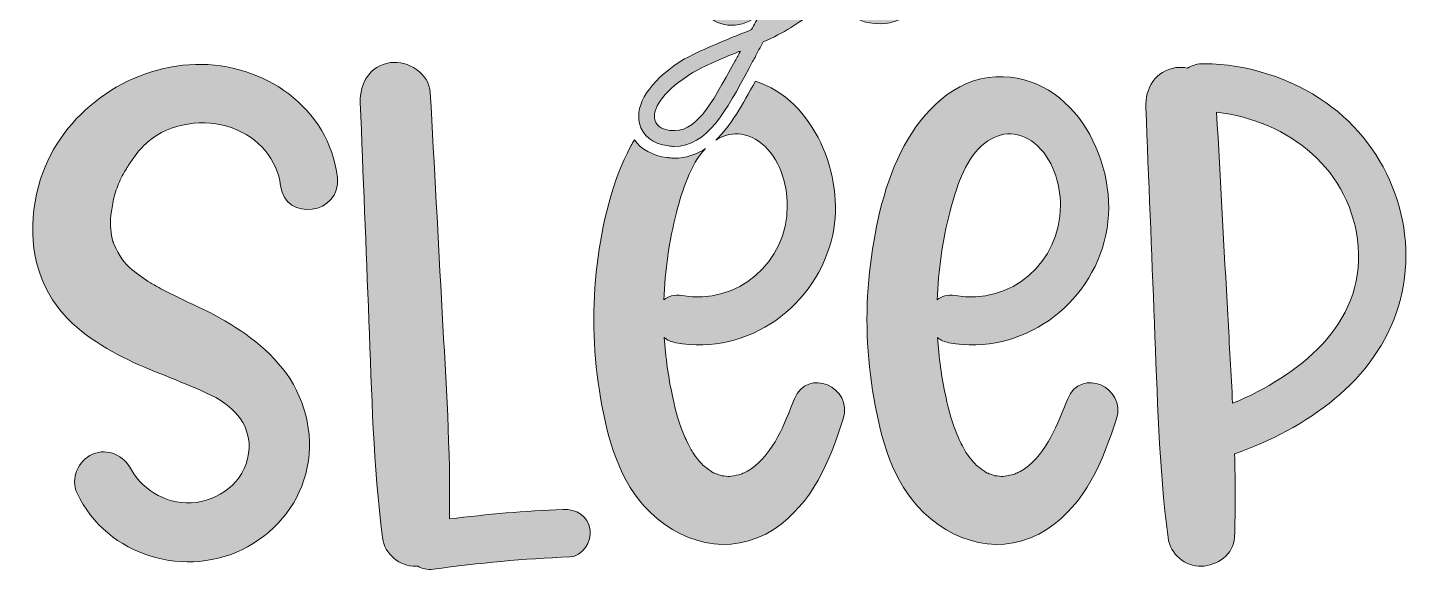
# Model space of a CAD drawing. Header units: inches. Extents: x 106 to 978, y -1050 to -26.
# Drawn here: x 111 to 978, y -1050 to -707 of the extents above; entities that cross this region are included whole.
import ezdxf

# ---------------------------------------------------------------- set-up
doc = ezdxf.new("R2010")
doc.units = ezdxf.units.IN
doc.header["$MEASUREMENT"] = 0
doc.layers.add('Layer 1', color=7, linetype='Continuous')

# ---------------------------------------------------------------- blocks, each defined once
blk = doc.blocks.new('block 2')
at = {"layer": 'Layer 1', "true_color": 0xffffff}
h = blk.add_hatch(color=7, dxfattribs=at)
h.dxf.hatch_style = 2
edge = h.paths.add_edge_path()
edge.add_spline(control_points=[(680.31, -672.77), (703.63, -669.74), (713.02, -657.32), (716.05, -652.17), (716.66, -651.26), (716.05, -650.05), (715.14, -649.45), (715.14, -649.45), (709.69, -647.02), (709.69, -647.02), (708.78, -646.72), (707.87, -647.02), (707.27, -647.93), (705.15, -651.26), (699.09, -658.84), (684.55, -662.17), (687.88, -653.39), (689.39, -644.3), (689.39, -636.42), (689.39, -627.94), (687.58, -620.97), (683.94, -615.82), (679.7, -609.46), (673.04, -606.43), (664.86, -606.43), (641.53, -606.43), (630.32, -622.79), (630.02, -638.24), (630.02, -639.75), (630.02, -641.27), (630.02, -642.78), (628.97, -644.11), (627.93, -645.58), (626.93, -647.16), (626.6, -647.37), (626.3, -647.62), (626.09, -647.93), (625.76, -648.73), (625.29, -649.77), (624.73, -650.96), (624.15, -652.03), (623.58, -653.13), (623.04, -654.26), (617.39, -664.81), (604.76, -683.29), (580.35, -698.52), (579.14, -699.43), (577.32, -700.04), (575.81, -700.95), (583.38, -686.1), (610.95, -628.55), (612.46, -625.21), (612.76, -624.3), (612.46, -623.09), (611.55, -622.79), (611.55, -622.79), (606.71, -619.46), (606.71, -619.46), (605.8, -618.85), (604.59, -619.46), (603.98, -620.37), (603.37, -621.58), (602.77, -622.79), (601.86, -624.61), (601.25, -620.06), (599.74, -615.82), (597.01, -612.79), (593.98, -609.16), (589.74, -607.34), (584.9, -607.34), (569.75, -607.34), (555.21, -616.43), (543.7, -633.09), (534, -647.33), (527.94, -664.9), (527.94, -679.44), (527.94, -695.49), (535.82, -705.19), (548.85, -705.19), (554.9, -705.19), (560.66, -702.76), (566.11, -698.82), (564.6, -701.85), (562.78, -704.88), (561.27, -707.91), (557.63, -709.43), (553.69, -710.94), (549.75, -712.46), (537.64, -717.61), (524.91, -722.76), (516.13, -728.21), (497.95, -740.33), (488.56, -754.26), (491.59, -766.38), (493.11, -773.95), (500.08, -779.1), (509.47, -780.31), (510.68, -780.31), (511.89, -780.62), (513.1, -780.62), (533.7, -780.62), (545.21, -758.8), (559.75, -731.84), (560.96, -729.72), (561.87, -727.3), (563.39, -725.18), (564.9, -721.85), (566.72, -718.82), (568.54, -715.49), (574.9, -712.76), (580.65, -709.73), (585.5, -706.7), (598.95, -698.37), (609.04, -689.3), (616.54, -680.93), (616.58, -682.6), (616.72, -684.24), (616.99, -685.8), (618.21, -692.77), (622.75, -704.28), (641.23, -704.28), (657.89, -704.28), (671.52, -690.04), (680.31, -672.77)], knot_values=[0, 0, 0, 0, 1, 1, 1, 2, 2, 2, 3, 3, 3, 4, 4, 4, 5, 5, 5, 6, 6, 6, 7, 7, 7, 8, 8, 8, 9, 9, 9, 10, 10, 10, 11, 11, 11, 12, 12, 12, 13, 13, 13, 14, 14, 14, 15, 15, 15, 16, 16, 16, 17, 17, 17, 18, 18, 18, 19, 19, 19, 20, 20, 20, 21, 21, 21, 22, 22, 22, 23, 23, 23, 24, 24, 24, 25, 25, 25, 26, 26, 26, 27, 27, 27, 28, 28, 28, 29, 29, 29, 30, 30, 30, 31, 31, 31, 32, 32, 32, 33, 33, 33, 34, 34, 34, 35, 35, 35, 36, 36, 36, 37, 37, 37, 38, 38, 38, 39, 39, 39, 40, 40, 40, 41, 41, 41, 41], degree=3, periodic=1)
edge = h.paths.add_edge_path()
edge.add_spline(control_points=[(550.97, -727.3), (535.52, -756.08), (526.13, -772.44), (510.68, -770.62), (507.35, -770.32), (502.19, -768.8), (500.98, -763.95), (499.47, -757.9), (505.22, -746.99), (521.58, -736.69), (529.46, -731.24), (541.58, -726.39), (553.39, -721.54), (553.69, -721.54), (554, -721.54), (554.3, -721.24), (553.09, -723.36), (552.18, -725.48), (550.97, -727.3)], knot_values=[0, 0, 0, 0, 1, 1, 1, 2, 2, 2, 3, 3, 3, 4, 4, 4, 5, 5, 5, 6, 6, 6, 6], degree=3, periodic=1)
edge = h.paths.add_edge_path()
edge.add_spline(control_points=[(548.85, -695.49), (541.58, -695.49), (537.94, -690.04), (537.94, -679.44), (537.94, -654.6), (558.84, -617.03), (584.9, -617.03), (587.02, -617.03), (588.23, -617.64), (589.44, -618.85), (593.68, -624), (593.38, -637.33), (592.16, -645.21), (591.86, -646.42), (587.32, -655.51), (585.2, -659.44), (576.72, -674.59), (561.57, -695.49), (548.85, -695.49)], knot_values=[0, 0, 0, 0, 1, 1, 1, 2, 2, 2, 3, 3, 3, 4, 4, 4, 5, 5, 5, 6, 6, 6, 6], degree=3, periodic=1)
edge = h.paths.add_edge_path()
edge.add_spline(control_points=[(664.86, -616.12), (676.97, -616.12), (679.7, -627.33), (679.7, -636.42), (679.7, -644.9), (677.58, -654.6), (673.64, -663.68), (670.61, -663.68), (667.58, -663.68), (663.95, -663.68), (650.62, -662.78), (643.05, -654.9), (640.62, -646.11), (640.02, -643.69), (639.72, -639.75), (639.72, -638.54), (640.02, -627.33), (647.89, -616.12), (664.86, -616.12)], knot_values=[0, 0, 0, 0, 1, 1, 1, 2, 2, 2, 3, 3, 3, 4, 4, 4, 5, 5, 5, 6, 6, 6, 6], degree=3, periodic=1)
edge = h.paths.add_edge_path()
edge.add_spline(control_points=[(626.69, -683.98), (625.61, -677.5), (627.32, -669.65), (630.03, -662.7), (631.74, -659.81), (633.02, -657.32), (633.92, -655.37), (639.14, -664.85), (648.75, -672.49), (663.34, -673.38), (665.16, -673.38), (666.98, -673.38), (668.8, -673.68), (668.49, -673.98), (668.19, -674.59), (667.58, -675.2), (660.01, -687.31), (650.32, -694.58), (641.23, -694.58), (629.72, -694.58), (627.29, -688.52), (626.69, -683.98)], knot_values=[0, 0, 0, 0, 1, 1, 1, 2, 2, 2, 3, 3, 3, 4, 4, 4, 5, 5, 5, 6, 6, 6, 7, 7, 7, 7], degree=3, periodic=1)
h = blk.add_hatch(color=7, dxfattribs=at)
h.dxf.hatch_style = 2
edge = h.paths.add_edge_path()
edge.add_spline(control_points=[(215.13, -729.55), (172.47, -730.69), (131.73, -760.06), (118.72, -800.79), (110.76, -825.7), (111.68, -853.59), (126.17, -875.99), (137.26, -893.15), (155.28, -904.68), (173.33, -913.41), (190.38, -921.67), (208.56, -927.36), (225.57, -935.79), (236.92, -941.42), (249.09, -952.19), (248.46, -968.17), (247.73, -986.92), (232.5, -999.76), (215.54, -1002.08), (199.1, -1004.34), (182.56, -995.28), (175.23, -981.71), (170.5, -972.96), (160.7, -967.93), (150.99, -972.12), (142.03, -975.99), (137.18, -987.3), (141.4, -996.36), (159.73, -1035.65), (209.98, -1050.44), (247.48, -1029.71), (266.63, -1019.12), (280.23, -1001.81), (284.7, -980.23), (289.11, -958.9), (282.82, -935.53), (269.22, -918.68), (255.83, -902.1), (238.55, -891.05), (219.6, -881.84), (211.77, -878.03), (203.84, -874.45), (196.1, -870.45), (194.41, -869.58), (192.74, -868.69), (191.06, -867.79), (191.53, -868), (187.17, -865.55), (187.04, -865.46), (183.11, -862.99), (179.31, -860.32), (175.75, -857.35), (170.6, -853.03), (167.55, -848.78), (164.35, -841.23), (164.06, -840.56), (163.85, -840.05), (163.68, -839.65), (163.05, -837.22), (162.7, -834.65), (162.43, -832.16), (161.84, -826.72), (162.16, -824.56), (163.35, -817.4), (163.65, -815.58), (163.98, -813.77), (164.39, -811.97), (164.57, -811.63), (165.77, -807.67), (165.81, -807.57), (167.02, -804.22), (168.43, -800.93), (170.05, -797.76), (169.81, -798.36), (172.52, -793.68), (172.44, -793.8), (173.72, -791.84), (175.05, -789.87), (176.41, -787.97), (179.61, -783.5), (181.84, -780.86), (185.42, -777.74), (199.12, -765.79), (220.84, -762.96), (237.83, -769.03), (254.34, -774.93), (266.09, -788.88), (268.08, -805.03), (270.89, -827.84), (305.94, -822.86), (303.4, -800.07), (298.5, -756.21), (257.12, -728.43), (215.13, -729.55)], knot_values=[0, 0, 0, 0, 1, 1, 1, 2, 2, 2, 3, 3, 3, 4, 4, 4, 5, 5, 5, 6, 6, 6, 7, 7, 7, 8, 8, 8, 9, 9, 9, 10, 10, 10, 11, 11, 11, 12, 12, 12, 13, 13, 13, 14, 14, 14, 15, 15, 15, 16, 16, 16, 17, 17, 17, 18, 18, 18, 19, 19, 19, 20, 20, 20, 21, 21, 21, 22, 22, 22, 23, 23, 23, 24, 24, 24, 25, 25, 25, 26, 26, 26, 27, 27, 27, 28, 28, 28, 29, 29, 29, 30, 30, 30, 31, 31, 31, 31], degree=3, periodic=1)
h = blk.add_hatch(color=7, dxfattribs=at)
h.dxf.hatch_style = 2
edge = h.paths.add_edge_path()
edge.add_spline(control_points=[(443.86, -1006.4), (420.22, -1007.43), (396.65, -1009.43), (373.18, -1012.37), (373.91, -969.51), (371.02, -926.82), (368.69, -884), (366.21, -838.39), (363.73, -792.77), (361.25, -747.16), (360.6, -735.28), (347.46, -726.88), (336.4, -728.44), (323.64, -730.23), (317.21, -741.36), (317.68, -753.29), (319.47, -798.48), (321.26, -843.67), (323.05, -888.86), (324.84, -934.02), (325.78, -979.15), (331.5, -1024.01), (332.8, -1034.23), (342.15, -1042.02), (352.3, -1041.81), (352.7, -1041.8), (353.1, -1041.76), (353.51, -1041.73), (356.08, -1043.38), (359.34, -1044.2), (363.24, -1043.66), (391.37, -1039.72), (419.64, -1037.17), (448.02, -1035.99), (456.09, -1035.65), (461.78, -1026.55), (460.73, -1019.12), (459.52, -1010.48), (451.95, -1006.05), (443.86, -1006.4)], knot_values=[0, 0, 0, 0, 1, 1, 1, 2, 2, 2, 3, 3, 3, 4, 4, 4, 5, 5, 5, 6, 6, 6, 7, 7, 7, 8, 8, 8, 9, 9, 9, 10, 10, 10, 11, 11, 11, 12, 12, 12, 13, 13, 13, 13], degree=3, periodic=1)
h = blk.add_hatch(color=7, dxfattribs=at)
h.dxf.hatch_style = 2
edge = h.paths.add_edge_path()
edge.add_spline(control_points=[(758.03, -937.66), (751.76, -953.12), (745.29, -971.15), (731.09, -981.22), (730.1, -981.92), (729.57, -982.31), (729.3, -982.52), (729.44, -982.36), (729.24, -982.34), (727.08, -983.51), (727.06, -983.52), (724.93, -984.41), (724.89, -984.5), (722.87, -985.1), (720.75, -985.38), (718.7, -985.79), (718.55, -985.83), (717.31, -985.9), (716.7, -985.96), (715.38, -985.75), (712.41, -985.33), (712.75, -985.53), (711.56, -985.14), (710.39, -984.59), (709.24, -984.2), (708.22, -983.85), (707.68, -983.7), (707.39, -983.65), (707.17, -983.44), (706.71, -983.09), (705.85, -982.5), (704.13, -981.32), (702.42, -980.06), (700.86, -978.67), (701, -978.71), (698.78, -976.38), (698.47, -976), (697.13, -974.4), (695.84, -972.74), (694.71, -970.99), (693.72, -969.47), (691.27, -964.65), (690.01, -961.8), (685.94, -952.55), (684.13, -945.57), (682.1, -936.03), (679.57, -924.09), (677.78, -911.71), (676.98, -899.46), (678.83, -901.02), (681.2, -902.18), (684.1, -902.7), (729.47, -910.96), (772.29, -879.75), (781.82, -835.53), (791.06, -792.63), (762.74, -735.05), (713.34, -737.29), (687.27, -738.47), (667.88, -758.78), (656.21, -780.31), (644.24, -802.35), (638.32, -829.24), (635.2, -853.95), (631.94, -879.8), (632.49, -906.63), (636.59, -932.35), (640.58, -957.32), (647.03, -985.1), (664.48, -1004.38), (685.41, -1027.51), (718.01, -1036.79), (745.33, -1018.66), (769.47, -1002.65), (779.84, -976.59), (788.35, -950.1), (794.73, -930.25), (766.06, -917.86), (758.03, -937.66)], knot_values=[0, 0, 0, 0, 1, 1, 1, 2, 2, 2, 3, 3, 3, 4, 4, 4, 5, 5, 5, 6, 6, 6, 7, 7, 7, 8, 8, 8, 9, 9, 9, 10, 10, 10, 11, 11, 11, 12, 12, 12, 13, 13, 13, 14, 14, 14, 15, 15, 15, 16, 16, 16, 17, 17, 17, 18, 18, 18, 19, 19, 19, 20, 20, 20, 21, 21, 21, 22, 22, 22, 23, 23, 23, 24, 24, 24, 25, 25, 25, 26, 26, 26, 26], degree=3, periodic=1)
edge = h.paths.add_edge_path()
edge.add_spline(control_points=[(684.62, -821.65), (688.41, -807.29), (693.64, -789.82), (704.56, -780.09), (714.26, -771.45), (726.27, -769.71), (737.53, -778.74), (748.62, -787.65), (753.47, -803.61), (753.53, -817.4), (753.69, -852.61), (722.68, -879.52), (687.91, -873.4), (683.2, -872.57), (679.44, -873.79), (676.75, -876.13), (677.53, -857.83), (679.94, -839.35), (684.62, -821.65)], knot_values=[0, 0, 0, 0, 1, 1, 1, 2, 2, 2, 3, 3, 3, 4, 4, 4, 5, 5, 5, 6, 6, 6, 6], degree=3, periodic=1)
h = blk.add_hatch(color=7, dxfattribs=at)
h.dxf.hatch_style = 2
edge = h.paths.add_edge_path()
edge.add_spline(control_points=[(918.85, -753.41), (896.71, -737.88), (869.87, -729.37), (842.86, -729.11), (839.11, -729.07), (835.48, -730), (832.56, -731.87), (830.16, -731.37), (827.74, -731.22), (825.39, -731.55), (812.64, -733.35), (806.19, -744.48), (806.67, -756.4), (808.46, -801.07), (810.25, -845.75), (812.04, -890.42), (813.83, -935.06), (814.77, -979.68), (820.49, -1024.01), (821.81, -1034.23), (831.13, -1042.03), (841.29, -1041.81), (850.8, -1041.61), (861.56, -1034.32), (861.9, -1023.8), (862.48, -1006.48), (862.38, -989.2), (861.91, -971.93), (905.88, -956.32), (949.92, -926.88), (963.98, -879.96), (978.04, -833.05), (958.75, -781.38), (918.85, -753.41)], knot_values=[0, 0, 0, 0, 1, 1, 1, 2, 2, 2, 3, 3, 3, 4, 4, 4, 5, 5, 5, 6, 6, 6, 7, 7, 7, 8, 8, 8, 9, 9, 9, 10, 10, 10, 11, 11, 11, 11], degree=3, periodic=1)
edge = h.paths.add_edge_path()
edge.add_spline(control_points=[(860.68, -940.42), (859.79, -922.14), (858.69, -903.86), (857.68, -885.56), (855.37, -843.47), (853.05, -801.39), (850.74, -759.31), (895.5, -764.33), (935.05, -795.23), (938.88, -842.92), (942.78, -891.58), (901.53, -923.45), (860.68, -940.42)], knot_values=[0, 0, 0, 0, 1, 1, 1, 2, 2, 2, 3, 3, 3, 4, 4, 4, 4], degree=3, periodic=1)
h = blk.add_hatch(color=7, dxfattribs=at)
h.dxf.hatch_style = 2
edge = h.paths.add_edge_path()
edge.add_spline(control_points=[(587.95, -937.66), (581.68, -953.12), (575.2, -971.15), (561.01, -981.22), (560.02, -981.92), (559.49, -982.31), (559.21, -982.52), (559.35, -982.36), (559.16, -982.34), (556.99, -983.51), (556.98, -983.52), (554.84, -984.41), (554.8, -984.5), (552.79, -985.1), (550.66, -985.38), (548.62, -985.79), (548.47, -985.83), (547.23, -985.9), (546.61, -985.96), (545.3, -985.75), (542.33, -985.33), (542.66, -985.53), (541.48, -985.14), (540.3, -984.59), (539.16, -984.2), (538.14, -983.85), (537.59, -983.7), (537.3, -983.65), (537.08, -983.44), (536.63, -983.09), (535.77, -982.5), (534.05, -981.32), (532.33, -980.06), (530.77, -978.67), (530.91, -978.71), (528.7, -976.38), (528.38, -976), (527.05, -974.4), (525.76, -972.74), (524.62, -970.99), (523.63, -969.47), (521.18, -964.65), (519.93, -961.8), (515.86, -952.55), (514.05, -945.57), (512.02, -936.03), (509.48, -924.09), (507.7, -911.71), (506.9, -899.46), (508.75, -901.02), (511.11, -902.18), (514.01, -902.7), (559.38, -910.96), (602.2, -879.75), (611.73, -835.53), (619.62, -798.94), (600.16, -751.7), (563.63, -739.98), (555.72, -754.58), (548.22, -767.84), (539.01, -776.69), (547.78, -771.19), (557.88, -771.07), (567.44, -778.74), (578.54, -787.65), (583.38, -803.61), (583.45, -817.4), (583.6, -852.61), (552.59, -879.52), (517.82, -873.4), (513.11, -872.57), (509.35, -873.79), (506.66, -876.13), (507.44, -857.83), (509.86, -839.35), (514.53, -821.65), (518.1, -808.14), (522.94, -791.88), (532.61, -781.89), (526.93, -785.7), (520.55, -787.89), (513.1, -787.89), (512.04, -787.89), (511.12, -787.77), (510.38, -787.68), (510.06, -787.64), (509.62, -787.58), (509.47, -787.58), (509.16, -787.58), (508.84, -787.56), (508.54, -787.52), (499.67, -786.38), (492.53, -782.37), (488.28, -776.51), (487.53, -777.77), (486.81, -779.03), (486.12, -780.31), (474.16, -802.35), (468.24, -829.24), (465.12, -853.95), (461.86, -879.8), (462.4, -906.63), (466.51, -932.35), (470.5, -957.32), (476.94, -985.1), (494.39, -1004.38), (515.33, -1027.51), (547.92, -1036.79), (575.24, -1018.66), (599.39, -1002.65), (609.76, -976.59), (618.27, -950.1), (624.65, -930.25), (595.97, -917.86), (587.95, -937.66)], knot_values=[0, 0, 0, 0, 1, 1, 1, 2, 2, 2, 3, 3, 3, 4, 4, 4, 5, 5, 5, 6, 6, 6, 7, 7, 7, 8, 8, 8, 9, 9, 9, 10, 10, 10, 11, 11, 11, 12, 12, 12, 13, 13, 13, 14, 14, 14, 15, 15, 15, 16, 16, 16, 17, 17, 17, 18, 18, 18, 19, 19, 19, 20, 20, 20, 21, 21, 21, 22, 22, 22, 23, 23, 23, 24, 24, 24, 25, 25, 25, 26, 26, 26, 27, 27, 27, 28, 28, 28, 29, 29, 29, 30, 30, 30, 31, 31, 31, 32, 32, 32, 33, 33, 33, 34, 34, 34, 35, 35, 35, 36, 36, 36, 37, 37, 37, 38, 38, 38, 38], degree=3, periodic=1)
at = {"layer": 'Layer 1', "lineweight": 0}
for points, knots in [([(680.31, -672.77), (703.63, -669.74), (713.02, -657.32), (716.05, -652.17), (716.66, -651.26), (716.05, -650.05), (715.14, -649.45), (715.14, -649.45), (709.69, -647.02), (709.69, -647.02), (708.78, -646.72), (707.87, -647.02), (707.27, -647.93), (705.15, -651.26), (699.09, -658.84), (684.55, -662.17), (687.88, -653.39), (689.39, -644.3), (689.39, -636.42), (689.39, -627.94), (687.58, -620.97), (683.94, -615.82), (679.7, -609.46), (673.04, -606.43), (664.86, -606.43), (641.53, -606.43), (630.32, -622.79), (630.02, -638.24), (630.02, -639.75), (630.02, -641.27), (630.02, -642.78), (628.97, -644.11), (627.93, -645.58), (626.93, -647.16), (626.6, -647.37), (626.3, -647.62), (626.09, -647.93), (625.76, -648.73), (625.29, -649.77), (624.73, -650.96), (624.15, -652.03), (623.58, -653.13), (623.04, -654.26), (617.39, -664.81), (604.76, -683.29), (580.35, -698.52), (579.14, -699.43), (577.32, -700.04), (575.81, -700.95), (583.38, -686.1), (610.95, -628.55), (612.46, -625.21), (612.76, -624.3), (612.46, -623.09), (611.55, -622.79), (611.55, -622.79), (606.71, -619.46), (606.71, -619.46), (605.8, -618.85), (604.59, -619.46), (603.98, -620.37), (603.37, -621.58), (602.77, -622.79), (601.86, -624.61), (601.25, -620.06), (599.74, -615.82), (597.01, -612.79), (593.98, -609.16), (589.74, -607.34), (584.9, -607.34), (569.75, -607.34), (555.21, -616.43), (543.7, -633.09), (534, -647.33), (527.94, -664.9), (527.94, -679.44), (527.94, -695.49), (535.82, -705.19), (548.85, -705.19), (554.9, -705.19), (560.66, -702.76), (566.11, -698.82), (564.6, -701.85), (562.78, -704.88), (561.27, -707.91), (557.63, -709.43), (553.69, -710.94), (549.75, -712.46), (537.64, -717.61), (524.91, -722.76), (516.13, -728.21), (497.95, -740.33), (488.56, -754.26), (491.59, -766.38), (493.11, -773.95), (500.08, -779.1), (509.47, -780.31), (510.68, -780.31), (511.89, -780.62), (513.1, -780.62), (533.7, -780.62), (545.21, -758.8), (559.75, -731.84), (560.96, -729.72), (561.87, -727.3), (563.39, -725.18), (564.9, -721.85), (566.72, -718.82), (568.54, -715.49), (574.9, -712.76), (580.65, -709.73), (585.5, -706.7), (598.95, -698.37), (609.04, -689.3), (616.54, -680.93), (616.58, -682.6), (616.72, -684.24), (616.99, -685.8), (618.21, -692.77), (622.75, -704.28), (641.23, -704.28), (657.89, -704.28), (671.52, -690.04), (680.31, -672.77)], [0, 0, 0, 0, 1, 1, 1, 2, 2, 2, 3, 3, 3, 4, 4, 4, 5, 5, 5, 6, 6, 6, 7, 7, 7, 8, 8, 8, 9, 9, 9, 10, 10, 10, 11, 11, 11, 12, 12, 12, 13, 13, 13, 14, 14, 14, 15, 15, 15, 16, 16, 16, 17, 17, 17, 18, 18, 18, 19, 19, 19, 20, 20, 20, 21, 21, 21, 22, 22, 22, 23, 23, 23, 24, 24, 24, 25, 25, 25, 26, 26, 26, 27, 27, 27, 28, 28, 28, 29, 29, 29, 30, 30, 30, 31, 31, 31, 32, 32, 32, 33, 33, 33, 34, 34, 34, 35, 35, 35, 36, 36, 36, 37, 37, 37, 38, 38, 38, 39, 39, 39, 40, 40, 40, 41, 41, 41, 41]), ([(215.13, -729.55), (172.47, -730.69), (131.73, -760.06), (118.72, -800.79), (110.76, -825.7), (111.68, -853.59), (126.17, -875.99), (137.26, -893.15), (155.28, -904.68), (173.33, -913.41), (190.38, -921.67), (208.56, -927.36), (225.57, -935.79), (236.92, -941.42), (249.09, -952.19), (248.46, -968.17), (247.73, -986.92), (232.5, -999.76), (215.54, -1002.08), (199.1, -1004.34), (182.56, -995.28), (175.23, -981.71), (170.5, -972.96), (160.7, -967.93), (150.99, -972.12), (142.03, -975.99), (137.18, -987.3), (141.4, -996.36), (159.73, -1035.65), (209.98, -1050.44), (247.48, -1029.71), (266.63, -1019.12), (280.23, -1001.81), (284.7, -980.23), (289.11, -958.9), (282.82, -935.53), (269.22, -918.68), (255.83, -902.1), (238.55, -891.05), (219.6, -881.84), (211.77, -878.03), (203.84, -874.45), (196.1, -870.45), (194.41, -869.58), (192.74, -868.69), (191.06, -867.79), (191.53, -868), (187.17, -865.55), (187.04, -865.46), (183.11, -862.99), (179.31, -860.32), (175.75, -857.35), (170.6, -853.03), (167.55, -848.78), (164.35, -841.23), (164.06, -840.56), (163.85, -840.05), (163.68, -839.65), (163.05, -837.22), (162.7, -834.65), (162.43, -832.16), (161.84, -826.72), (162.16, -824.56), (163.35, -817.4), (163.65, -815.58), (163.98, -813.77), (164.39, -811.97), (164.57, -811.63), (165.77, -807.67), (165.81, -807.57), (167.02, -804.22), (168.43, -800.93), (170.05, -797.76), (169.81, -798.36), (172.52, -793.68), (172.44, -793.8), (173.72, -791.84), (175.05, -789.87), (176.41, -787.97), (179.61, -783.5), (181.84, -780.86), (185.42, -777.74), (199.12, -765.79), (220.84, -762.96), (237.83, -769.03), (254.34, -774.93), (266.09, -788.88), (268.08, -805.03), (270.89, -827.84), (305.94, -822.86), (303.4, -800.07), (298.5, -756.21), (257.12, -728.43), (215.13, -729.55)], [0, 0, 0, 0, 1, 1, 1, 2, 2, 2, 3, 3, 3, 4, 4, 4, 5, 5, 5, 6, 6, 6, 7, 7, 7, 8, 8, 8, 9, 9, 9, 10, 10, 10, 11, 11, 11, 12, 12, 12, 13, 13, 13, 14, 14, 14, 15, 15, 15, 16, 16, 16, 17, 17, 17, 18, 18, 18, 19, 19, 19, 20, 20, 20, 21, 21, 21, 22, 22, 22, 23, 23, 23, 24, 24, 24, 25, 25, 25, 26, 26, 26, 27, 27, 27, 28, 28, 28, 29, 29, 29, 30, 30, 30, 31, 31, 31, 31]), ([(443.86, -1006.4), (420.22, -1007.43), (396.65, -1009.43), (373.18, -1012.37), (373.91, -969.51), (371.02, -926.82), (368.69, -884), (366.21, -838.39), (363.73, -792.77), (361.25, -747.16), (360.6, -735.28), (347.46, -726.88), (336.4, -728.44), (323.64, -730.23), (317.21, -741.36), (317.68, -753.29), (319.47, -798.48), (321.26, -843.67), (323.05, -888.86), (324.84, -934.02), (325.78, -979.15), (331.5, -1024.01), (332.8, -1034.23), (342.15, -1042.02), (352.3, -1041.81), (352.7, -1041.8), (353.1, -1041.76), (353.51, -1041.73), (356.08, -1043.38), (359.34, -1044.2), (363.24, -1043.66), (391.37, -1039.72), (419.64, -1037.17), (448.02, -1035.99), (456.09, -1035.65), (461.78, -1026.55), (460.73, -1019.12), (459.52, -1010.48), (451.95, -1006.05), (443.86, -1006.4)], [0, 0, 0, 0, 1, 1, 1, 2, 2, 2, 3, 3, 3, 4, 4, 4, 5, 5, 5, 6, 6, 6, 7, 7, 7, 8, 8, 8, 9, 9, 9, 10, 10, 10, 11, 11, 11, 12, 12, 12, 13, 13, 13, 13]), ([(550.97, -727.3), (535.52, -756.08), (526.13, -772.44), (510.68, -770.62), (507.35, -770.32), (502.19, -768.8), (500.98, -763.95), (499.47, -757.9), (505.22, -746.99), (521.58, -736.69), (529.46, -731.24), (541.58, -726.39), (553.39, -721.54), (553.69, -721.54), (554, -721.54), (554.3, -721.24), (553.09, -723.36), (552.18, -725.48), (550.97, -727.3)], [0, 0, 0, 0, 1, 1, 1, 2, 2, 2, 3, 3, 3, 4, 4, 4, 5, 5, 5, 6, 6, 6, 6]), ([(758.03, -937.66), (751.76, -953.12), (745.29, -971.15), (731.09, -981.22), (730.1, -981.92), (729.57, -982.31), (729.3, -982.52), (729.44, -982.36), (729.24, -982.34), (727.08, -983.51), (727.06, -983.52), (724.93, -984.41), (724.89, -984.5), (722.87, -985.1), (720.75, -985.38), (718.7, -985.79), (718.55, -985.83), (717.31, -985.9), (716.7, -985.96), (715.38, -985.75), (712.41, -985.33), (712.75, -985.53), (711.56, -985.14), (710.39, -984.59), (709.24, -984.2), (708.22, -983.85), (707.68, -983.7), (707.39, -983.65), (707.17, -983.44), (706.71, -983.09), (705.85, -982.5), (704.13, -981.32), (702.42, -980.06), (700.86, -978.67), (701, -978.71), (698.78, -976.38), (698.47, -976), (697.13, -974.4), (695.84, -972.74), (694.71, -970.99), (693.72, -969.47), (691.27, -964.65), (690.01, -961.8), (685.94, -952.55), (684.13, -945.57), (682.1, -936.03), (679.57, -924.09), (677.78, -911.71), (676.98, -899.46), (678.83, -901.02), (681.2, -902.18), (684.1, -902.7), (729.47, -910.96), (772.29, -879.75), (781.82, -835.53), (791.06, -792.63), (762.74, -735.05), (713.34, -737.29), (687.27, -738.47), (667.88, -758.78), (656.21, -780.31), (644.24, -802.35), (638.32, -829.24), (635.2, -853.95), (631.94, -879.8), (632.49, -906.63), (636.59, -932.35), (640.58, -957.32), (647.03, -985.1), (664.48, -1004.38), (685.41, -1027.51), (718.01, -1036.79), (745.33, -1018.66), (769.47, -1002.65), (779.84, -976.59), (788.35, -950.1), (794.73, -930.25), (766.06, -917.86), (758.03, -937.66)], [0, 0, 0, 0, 1, 1, 1, 2, 2, 2, 3, 3, 3, 4, 4, 4, 5, 5, 5, 6, 6, 6, 7, 7, 7, 8, 8, 8, 9, 9, 9, 10, 10, 10, 11, 11, 11, 12, 12, 12, 13, 13, 13, 14, 14, 14, 15, 15, 15, 16, 16, 16, 17, 17, 17, 18, 18, 18, 19, 19, 19, 20, 20, 20, 21, 21, 21, 22, 22, 22, 23, 23, 23, 24, 24, 24, 25, 25, 25, 26, 26, 26, 26]), ([(918.85, -753.41), (896.71, -737.88), (869.87, -729.37), (842.86, -729.11), (839.11, -729.07), (835.48, -730), (832.56, -731.87), (830.16, -731.37), (827.74, -731.22), (825.39, -731.55), (812.64, -733.35), (806.19, -744.48), (806.67, -756.4), (808.46, -801.07), (810.25, -845.75), (812.04, -890.42), (813.83, -935.06), (814.77, -979.68), (820.49, -1024.01), (821.81, -1034.23), (831.13, -1042.03), (841.29, -1041.81), (850.8, -1041.61), (861.56, -1034.32), (861.9, -1023.8), (862.48, -1006.48), (862.38, -989.2), (861.91, -971.93), (905.88, -956.32), (949.92, -926.88), (963.98, -879.96), (978.04, -833.05), (958.75, -781.38), (918.85, -753.41)], [0, 0, 0, 0, 1, 1, 1, 2, 2, 2, 3, 3, 3, 4, 4, 4, 5, 5, 5, 6, 6, 6, 7, 7, 7, 8, 8, 8, 9, 9, 9, 10, 10, 10, 11, 11, 11, 11]), ([(587.95, -937.66), (581.68, -953.12), (575.2, -971.15), (561.01, -981.22), (560.02, -981.92), (559.49, -982.31), (559.21, -982.52), (559.35, -982.36), (559.16, -982.34), (556.99, -983.51), (556.98, -983.52), (554.84, -984.41), (554.8, -984.5), (552.79, -985.1), (550.66, -985.38), (548.62, -985.79), (548.47, -985.83), (547.23, -985.9), (546.61, -985.96), (545.3, -985.75), (542.33, -985.33), (542.66, -985.53), (541.48, -985.14), (540.3, -984.59), (539.16, -984.2), (538.14, -983.85), (537.59, -983.7), (537.3, -983.65), (537.08, -983.44), (536.63, -983.09), (535.77, -982.5), (534.05, -981.32), (532.33, -980.06), (530.77, -978.67), (530.91, -978.71), (528.7, -976.38), (528.38, -976), (527.05, -974.4), (525.76, -972.74), (524.62, -970.99), (523.63, -969.47), (521.18, -964.65), (519.93, -961.8), (515.86, -952.55), (514.05, -945.57), (512.02, -936.03), (509.48, -924.09), (507.7, -911.71), (506.9, -899.46), (508.75, -901.02), (511.11, -902.18), (514.01, -902.7), (559.38, -910.96), (602.2, -879.75), (611.73, -835.53), (619.62, -798.94), (600.16, -751.7), (563.63, -739.98), (555.72, -754.58), (548.22, -767.84), (539.01, -776.69), (547.78, -771.19), (557.88, -771.07), (567.44, -778.74), (578.54, -787.65), (583.38, -803.61), (583.45, -817.4), (583.6, -852.61), (552.59, -879.52), (517.82, -873.4), (513.11, -872.57), (509.35, -873.79), (506.66, -876.13), (507.44, -857.83), (509.86, -839.35), (514.53, -821.65), (518.1, -808.14), (522.94, -791.88), (532.61, -781.89), (526.93, -785.7), (520.55, -787.89), (513.1, -787.89), (512.04, -787.89), (511.12, -787.77), (510.38, -787.68), (510.06, -787.64), (509.62, -787.58), (509.47, -787.58), (509.16, -787.58), (508.84, -787.56), (508.54, -787.52), (499.67, -786.38), (492.53, -782.37), (488.28, -776.51), (487.53, -777.77), (486.81, -779.03), (486.12, -780.31), (474.16, -802.35), (468.24, -829.24), (465.12, -853.95), (461.86, -879.8), (462.4, -906.63), (466.51, -932.35), (470.5, -957.32), (476.94, -985.1), (494.39, -1004.38), (515.33, -1027.51), (547.92, -1036.79), (575.24, -1018.66), (599.39, -1002.65), (609.76, -976.59), (618.27, -950.1), (624.65, -930.25), (595.97, -917.86), (587.95, -937.66)], [0, 0, 0, 0, 1, 1, 1, 2, 2, 2, 3, 3, 3, 4, 4, 4, 5, 5, 5, 6, 6, 6, 7, 7, 7, 8, 8, 8, 9, 9, 9, 10, 10, 10, 11, 11, 11, 12, 12, 12, 13, 13, 13, 14, 14, 14, 15, 15, 15, 16, 16, 16, 17, 17, 17, 18, 18, 18, 19, 19, 19, 20, 20, 20, 21, 21, 21, 22, 22, 22, 23, 23, 23, 24, 24, 24, 25, 25, 25, 26, 26, 26, 27, 27, 27, 28, 28, 28, 29, 29, 29, 30, 30, 30, 31, 31, 31, 32, 32, 32, 33, 33, 33, 34, 34, 34, 35, 35, 35, 36, 36, 36, 37, 37, 37, 38, 38, 38, 38]), ([(860.68, -940.42), (859.79, -922.14), (858.69, -903.86), (857.68, -885.56), (855.37, -843.47), (853.05, -801.39), (850.74, -759.31), (895.5, -764.33), (935.05, -795.23), (938.88, -842.92), (942.78, -891.58), (901.53, -923.45), (860.68, -940.42)], [0, 0, 0, 0, 1, 1, 1, 2, 2, 2, 3, 3, 3, 4, 4, 4, 4]), ([(684.62, -821.65), (688.41, -807.29), (693.64, -789.82), (704.56, -780.09), (714.26, -771.45), (726.27, -769.71), (737.53, -778.74), (748.62, -787.65), (753.47, -803.61), (753.53, -817.4), (753.69, -852.61), (722.68, -879.52), (687.91, -873.4), (683.2, -872.57), (679.44, -873.79), (676.75, -876.13), (677.53, -857.83), (679.94, -839.35), (684.62, -821.65)], [0, 0, 0, 0, 1, 1, 1, 2, 2, 2, 3, 3, 3, 4, 4, 4, 5, 5, 5, 6, 6, 6, 6])]:
    blk.add_open_spline(points, degree=3, knots=knots, dxfattribs=at)

msp = doc.modelspace()

# ---------------------------------------------------------------- block references
at = {"layer": 'Layer 1'}
msp.add_blockref('block 2', (0, 0), dxfattribs=at)

doc.saveas('drawing.dxf')
